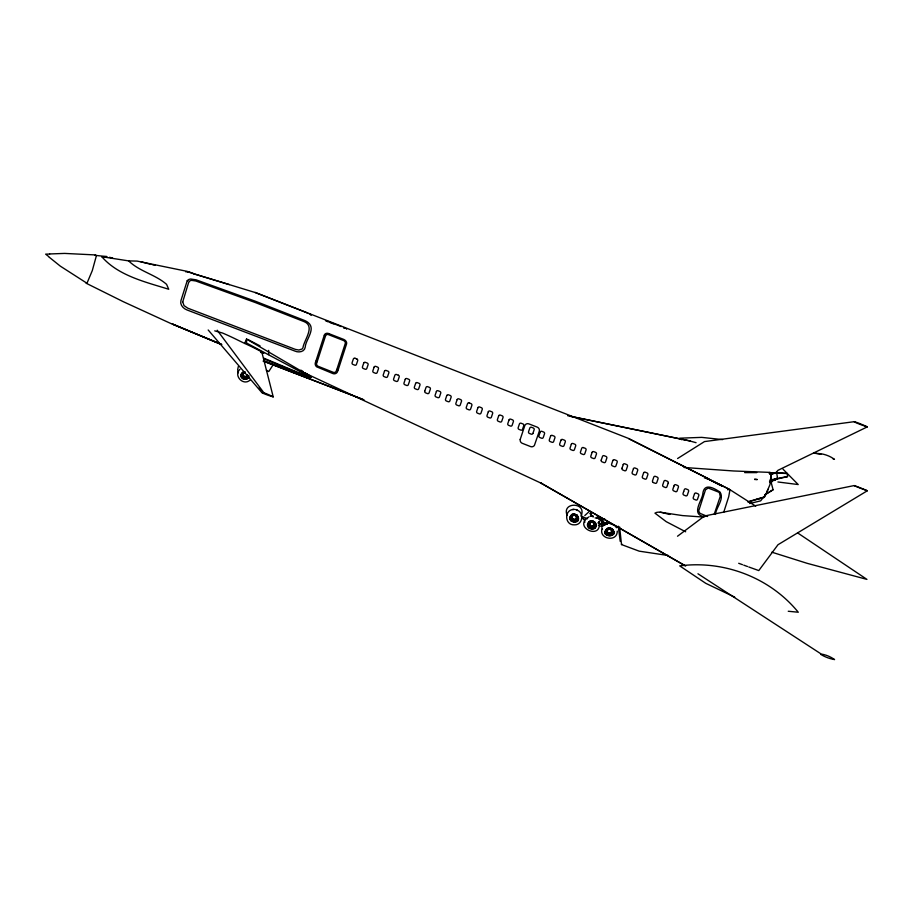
<?xml version="1.0" encoding="UTF-8"?>
<svg xmlns="http://www.w3.org/2000/svg" width="913" height="913" viewBox="0 0 913 913"><rect width="100%" height="100%" fill="white"/><g stroke="black" fill="none" stroke-linecap="round" stroke-linejoin="round"><path stroke-width="1.37" d="M744.688 472.614L756.763 472.614M247.514 374.878L248.074 376.088L246.259 377.697L245.015 377.879L245.026 377.137L243.235 376.441L242.675 373.919L244.946 371.876M574.151 514.943L574.151 514.213C561.655 519.725 584.788 524.256 575.498 514.453L575.179 515.137C566.585 514.544 576.799 524.621 576.662 516.461L575.179 515.137M591.807 520.661L591.807 521.471L592.834 521.654M591.807 521.848L591.807 521.118L594.317 522.099L595.356 524.347L594.317 523.366C586.272 516.815 589.787 533.044 594.511 524.279M607.019 529.825C605.114 534.242 613.422 534.835 611.972 530.27L609.462 528.022C592.891 537.517 626.181 538.054 609.45 527.976M683.928 467.467L733.516 470.971L769.933 472.386L771.143 475.89L770.264 481.277M770.686 473.185L770.994 478.15L769.944 484.655L765.003 496.41L764.147 497.414L747.895 502.036M595.105 517.899L597.239 518.219L597.285 517.488M771.211 474.463L776.598 472.523L787.234 473.505L787.542 476.62L773.117 479.941M770.195 481.881L770.572 478.914M617.268 531.092C617.428 542.779 597.855 538.978 602.295 528.182M245.015 377.879C241.717 378.119 240.404 373.143 243.703 372.07L243.999 372.698M595.105 525.112L594.306 524.838L594.534 523.914L595.356 523.891L595.105 525.568C591.59 531.811 584.229 521.665 591.807 521.118M612.76 532.017L611.961 531.743L612.189 530.818L613.011 530.795L612.76 532.473C610.169 537.871 602.26 530.715 608.138 528.239L609.462 528.753M242.812 374.786L243.44 373.394L244.981 372.869M247.001 375.62L247.161 374.866M572.063 516.153L572.086 517.762M594.169 523.914L593.507 525.762L590.973 526.185M238.361 366.398L237.665 369.582L238.396 372.789M606.255 529.483L605.97 530.693L606.825 530.75M623.237 464.569L623.294 464.409A1.392 1.29 57.4 0 1 624.891 463.838L626.672 464.569A1.358 1.255 57.4 0 1 627.482 466.315L626.238 469.99A1.392 1.29 57.4 0 1 624.583 470.72L622.792 469.99A1.358 1.255 57.4 0 1 621.936 468.415L621.981 468.243M621.936 468.415L623.271 464.489M668.521 555.561L639.168 551.155L621.513 544.57L621.685 543.931M581.216 515.662C586.968 502.002 561.312 501.557 567.178 515.446M598.871 522.567L599.065 521.894M600.994 523.343C600.161 526.162 601.176 521.483 603.162 523.354M324.286 335.208L315.944 361M415.632 383.392L414.376 387.055A1.37 1.29 44.8 0 0 415.21 388.79L417.036 389.509A1.37 1.29 44.8 0 0 418.713 388.755L419.957 385.081A1.37 1.29 44.8 0 0 419.124 383.346L417.309 382.638A1.37 1.29 44.8 0 0 415.632 383.392M424.762 391.118L426.006 387.443A1.37 1.29 44.8 0 1 427.695 386.69L429.509 387.409A1.37 1.29 44.8 0 1 430.343 389.143L429.099 392.818A1.37 1.29 44.8 0 1 427.41 393.56L425.595 392.852A1.37 1.29 44.8 0 1 424.762 391.118M523.765 425.675L522.51 429.35A1.37 1.29 44.8 0 1 520.832 430.103L519.018 429.384A1.37 1.29 44.8 0 1 518.185 427.649L519.429 423.974A1.37 1.29 44.8 0 1 521.106 423.233L522.932 423.94A1.37 1.29 44.8 0 1 523.765 425.675M532.895 433.401L534.151 429.738A1.37 1.29 44.8 0 0 533.306 428.003L531.492 427.284A1.37 1.29 44.8 0 0 529.814 428.037L528.559 431.712A1.37 1.29 44.8 0 0 529.392 433.447L531.218 434.154A1.37 1.29 44.8 0 0 532.895 433.401M592.092 452.392L590.848 456.066A1.37 1.29 44.8 0 0 591.681 457.801L593.496 458.509A1.37 1.29 44.8 0 0 595.173 457.755L596.429 454.092A1.37 1.29 44.8 0 0 595.596 452.357L593.77 451.65A1.37 1.29 44.8 0 0 592.092 452.392M601.222 460.129L602.477 456.454A1.37 1.29 44.8 0 1 604.155 455.701L605.97 456.42A1.37 1.29 44.8 0 1 606.803 458.143L605.559 461.818A1.37 1.29 44.8 0 1 603.881 462.571L602.055 461.852A1.37 1.29 44.8 0 1 601.222 460.129M694.519 493.83L693.252 497.517A1.358 1.255 57.4 0 0 694.063 499.263L695.843 499.993A1.392 1.29 57.4 0 0 697.498 499.251L698.776 495.565A1.358 1.267 60.3 0 0 697.977 493.819L696.185 493.088A1.381 1.29 60.3 0 0 694.519 493.83M723.747 512.216L728.711 496.706L729.898 490.224L729.407 489.345L629.034 438.868M714.308 513.985L720.277 496.375L719.387 492.655A1.564 1.187 39.1 0 0 718.634 492.118L708.18 488.021L705.487 489.847L698.662 510.995L699.94 513.323L707.621 516.507M715.404 514.476C716.157 507.343 724.477 499.114 720.106 492.175A2.648 1.598 34.3 0 0 718.771 491.297C711.649 486.709 703.546 483.582 702.725 494.458C701.344 501.499 690.81 515.058 704.722 516.655M317.199 361.628L325.587 335.71M336.897 369.286L345.285 343.414A2.648 1.997 30.7 0 0 343.745 340.606L328.166 334.535A2.648 1.997 30.7 0 0 325.621 335.722M338.187 369.799L346.575 343.927A4.04 3.047 30.7 0 0 343.722 339.408L328.748 333.587M336.84 369.423L336.155 371.249A2.568 2.34 41.7 0 1 333.496 372.39L317.975 366.216A2.568 2.351 41.7 0 1 316.583 363.465L317.176 361.685M338.141 369.936L337.57 371.477A3.972 3.629 41.7 0 1 334.751 373.782L334.284 373.805A3.96 3.663 43.4 0 1 332.777 373.52L316.606 366.809A3.983 3.629 41.7 0 1 315.362 362.644L315.887 361.171M243.76 377.651L244.056 376.955M572.85 520.342L573.17 519.6M590.506 527.246L590.825 526.504M608.161 534.151L608.48 533.409M767.046 491.593L768.05 489.288M583.133 518.379L583.567 517.42L583.133 519.075M591.156 521.083L590.722 522.053L590.483 521.346M597.239 518.219L598.038 516.427M590.825 526.116L590.506 526.801L591.886 527.052L591.852 526.31M592.834 522.042L593.153 521.357M610.489 528.947L610.808 528.262L611.972 528.992L613.011 531.252L612.155 531.183M187.222 280.713L180.911 300.708C179.724 304.896 183.467 308.72 187.154 310.021L294.899 351.071C298.619 352.84 304.68 351.962 305.239 347.077C305.638 339.727 316.115 329.159 308.286 322.677A9.153 5.512 27.5 0 0 304.314 320.372L255.366 301.233L196.055 279.812L190.749 279.024A8.103 4.748 21.8 0 0 188.306 279.755L187.222 280.713L187.987 280.896M273.044 364.96L268.753 371.557L266.391 370.13M598.791 517.534L604.497 523.297L601.61 526.79L604.634 524.986L605.182 523.537L598.186 515.925M604.109 524.507L604.497 523.297M606.985 524.108L608.184 522.362L607.476 521.722L605.627 522.795M606.985 524.324L608.184 522.362M248.039 375.642L247.355 376.613L247.332 375.403M242.972 373.691L243.44 373.052M572.063 516.518L573.307 515.411L575.053 515.434M589.718 523.423L590.962 522.316L592.697 522.339M607.362 530.327L608.617 529.22L610.352 529.243M611.151 532.29L611.642 531.617M239.925 369.297C233.157 375.54 243.303 386.382 250.094 380.059M245.026 377.137L247.332 375.757M584.799 515.537L588.862 511.885M608.446 528.912L606.221 529.928M764.147 497.414L763.496 497.186L760.643 500.86L749.676 503.542M311.162 315.419L309.564 313.707L255.115 292.422M764.443 496.136L765.151 495.314M775.217 473.516L777.956 470.321L867.327 426.873A61.536 28.132 25.5 0 0 857.706 422.787A13.159 6.014 25.5 0 0 854.1 421.703L704.482 441.584L677.583 458.531M769.088 473.288L769.933 472.386M603.778 519.554L604.657 518.789L603.025 519.759L603.995 519.052M571.721 519.623L572.303 519.052M589.376 526.527L589.958 525.956M607.031 533.432L607.613 532.861M242.664 376.966L243.235 376.441M576.057 515.685L576.662 515.194M593.701 522.59L594.317 522.099M611.356 529.494L611.972 528.992M677.526 536.228L704.505 516.005L854.123 485.579A13.159 2.636 23 0 1 857.661 486.823A61.536 12.36 23 0 1 867.35 490.76L777.99 544.73L758.783 570.568A388.481 78.004 23 0 1 748.763 566.973M590.711 513.117L590.038 513.608L593.21 516.963M727.65 489.802L729.407 489.345L755.713 506.144M770.344 482.703L772.649 481.128L770.344 482.623M765.014 494.743L773.083 489.767L771.051 481.961M94.963 255.343L106.935 256.587L101.811 256.713C118.211 275.749 145.783 282.083 168.734 289.261L166.565 284.342C155.267 274.471 139.461 271.458 128.63 260.89L101.811 256.713M594.922 525.922L593.53 526.767L594.968 525.979M576.696 519.235L575.567 519.908L575.247 519.257M765.014 494.606L773.083 489.767M588.862 516.929C571.869 527.349 602.945 541.044 599.008 521.483M243.429 372.184L241.158 374.068C239.252 378.667 246.898 381.474 248.815 377.08C247.172 380.675 241.055 379.546 240.929 375.551L243.383 372.105M608.446 528.536L606.985 528.444M245.825 376.316L246.544 375.905M590.209 522.373L592.697 521.951L594.169 524.279M592.742 525.831L593.507 525.397M608.617 528.844L607.362 529.962L607.385 531.571M607.476 521.722L605.627 523.012L600.994 523.56M592.891 515.628L592.891 516.564M241.945 375.996L242.664 375.677M570.956 518.607L571.721 518.264M588.611 525.511L589.376 525.169M606.266 532.416L607.031 532.074M612.737 529.574L611.356 529.106M185.59 271.754L188.306 271.891A8.103 0.582 17.6 0 0 190.737 272.816L255.355 292.582L305.376 312.132M187.564 272.257L188.786 271.777M576.662 516.461L577.427 516.222M594.317 523.366L595.082 523.126M611.972 530.27L612.737 530.031M748.82 501.499L763.496 497.186M769.853 474.235L776.598 472.523L777.328 476.803L777.123 479.005L769.499 481.687M769.956 473.299L776.598 472.523L769.899 473.744M771.462 473.527L774.167 472.866M770.709 480.797L777.18 478.435L787.542 476.62M756.683 499.331L762.081 497.847M770.424 479.998L777.18 478.435L774.909 480.364L770.618 480.523M244.992 376.829L245.825 376.67M574.243 520.205L575.898 519.908L572.85 519.896L575.852 518.858L576.514 517.386L575.806 515.902M574.117 509.534C564.04 508.975 564.337 525.295 574.243 524.838C582.631 525.443 584.64 512.695 577.027 510.093M246.59 377.24L243.429 377.172M704.414 477.967L705.658 477.967M244.969 372.059L243.497 372.299A3.709 3.458 0 0 0 241.135 375.528L243.554 378.792L247.754 378.13A3.709 3.458 0 0 0 248.861 375.654M610.398 532.736L608.629 532.701M246.567 377.206L242.082 376.35M572.508 509.488L574.151 509.249M128.63 260.89L137.133 261.095L186.88 271.309M49.599 253.962L64.618 253.415L95.625 254.944L96.356 255.857L92.281 270.647L86.963 283.247L60.326 266.151L48.651 256.758M241.694 374.821L242.493 374.798M570.671 517.351L571.515 517.317M588.314 524.256L589.17 524.222M605.97 531.149L606.825 531.126M754.663 479.097L757.288 479.553L754.731 479.53M49.667 254.054L45.65 254.145L48.583 256.473M591.168 513.289L590.323 513.289L591.168 514.019M214.726 330.86L222.544 333.028A267.714 264.142 35.3 0 1 233.911 338.187L244.627 343.425A232.324 227.816 78.5 0 1 263.868 353.114A210.23 206.155 78.5 0 1 260.593 352.395M776.541 473.105L787.234 473.505M703.775 517.089L682.525 515.583L660.156 512.227M576.856 517.374L577.701 517.443M689.612 440.911L696.071 442.691M813.677 453.053L821.129 453.784A29.946 27.926 0 0 1 833.421 458.6L834.482 459.33A36.84 34.374 0 0 1 833.192 459.091M813.62 453.042L820.913 454.297M788.25 611.254L798.27 612.235C769.967 577.552 723.952 560.068 679.729 565.889L705.749 583.316L734.714 597.125M706.183 478.492L707.849 478.88M722.571 439.61L701.72 437.373L679.671 438.194L681.703 439.724M777.922 481.984L798.213 484.552L782.966 469.134M609.428 523.343L614.814 525.432L616.48 527.714M591.886 527.029L588.817 525.831L591.898 527.098M567.715 415.723L689.931 440.933M570.111 416.271L690.308 441.002M187.165 271.446L187.975 271.64M109.537 257.295L112.573 257.991M706.08 478.035L718.771 484.016M573.318 519.28L574.231 520.159M608.629 533.089L610.398 533.101L611.642 531.994L611.117 529.323M152.562 264.747L155.119 265.352M140.83 261.757L151.273 264.45M669.937 514.441C665.246 513.893 659.494 510.435 654.929 513.129L666.216 521.665L685.663 531.788M327.231 321.479L328.155 321.775M229.368 284.582L194.07 273.946M771.827 552.182L807.183 563.332L866.939 579.39L797.585 532.884M194.024 273.774L188.808 271.789M241.934 373.668L242.675 373.919M570.922 516.119L571.709 516.393M588.577 523.023L589.364 523.286M273.227 396.881A64.526 52.589 9.9 0 0 263.868 392.773L261.734 392.476L263.503 393.492A69.399 56.56 9.9 0 0 273.227 396.881L262.145 353.354M263.104 361.103L364.013 399.826M264.017 361.251L362.278 399.175M308.868 376.966L263.925 358.204M309.564 313.707L628.19 438.297L708.705 478.926M329.992 322.209L341.211 326.603M329.753 322.392L333.473 323.853M355.031 358.284L356.846 358.992M398.365 375.232L396.55 374.524A1.37 1.29 44.8 0 0 394.873 375.266L393.617 378.941A1.37 1.29 44.8 0 0 394.45 380.675L396.276 381.383A1.37 1.29 44.8 0 0 397.954 380.63L399.198 376.966A1.37 1.29 44.8 0 0 398.365 375.232M469.214 402.93L471.028 403.649A1.37 1.29 44.8 0 1 471.861 405.372L470.617 409.047A1.37 1.29 44.8 0 1 468.928 409.8L467.114 409.092A1.37 1.29 44.8 0 1 466.281 407.358L467.524 403.683A1.37 1.29 44.8 0 1 469.214 402.93M583.396 447.587L585.21 448.294A1.37 1.29 44.8 0 1 586.043 450.029L584.799 453.704A1.37 1.29 44.8 0 1 583.11 454.457L581.296 453.738A1.37 1.29 44.8 0 1 580.463 452.003L581.707 448.34A1.37 1.29 44.8 0 1 583.396 447.587M581.079 516.233L587.538 518.755M597.889 522.807L604.349 525.329M598.414 525.272L600.686 526.162M263.937 360.715L310.135 378.872L310.135 377.457M653.331 482.532L655.123 483.262A1.392 1.29 57.4 0 0 656.778 482.532L658.022 478.857A1.358 1.255 57.4 0 0 657.212 477.111L655.431 476.381A1.392 1.29 57.4 0 0 653.776 477.111L652.521 480.786A1.358 1.255 57.4 0 0 653.331 482.532M708.168 479.005L720.323 485.339M220.843 344.292L172.363 324.001L221.825 344.543L170.788 323.487L123.266 301.678L86.084 283.201M263.925 358.82L310.135 377.959L311.139 376.829L246.567 339.088L244.627 343.425M241.934 373.246L242.675 373.565L242.653 372.287M305.593 312.155L308.274 313.547M343.733 327.87L344.532 328.246M611.961 532.108L612.76 532.473M594.306 525.215L595.105 525.568M576.662 518.31L577.45 518.664M588.6 522.578L589.364 522.921M303.048 372.23L541.82 483.502L540.382 482.749L685.674 565.992M728.711 489.026L719.239 484.255M247.788 339.465L260.057 345.89M305.456 373.052L311.139 376.692L311.15 377.526L246.567 343.037L246.567 338.814M244.193 376.647L242.812 374.444M541.021 483.114L685.001 565.683M606.403 532.781L607.875 533.66M588.817 527.828C602.42 533.808 592.948 512.125 587.504 525.032C587.664 531.115 598.289 529.494 595.881 523.606C593.941 518.926 585.712 521.517 587.778 526.527L591.875 528.764L594.762 527.737A3.949 3.675 0 0 0 595.618 523.663L593.382 521.597L590.232 521.563A3.949 3.675 0 0 0 587.721 524.998L588.052 526.424M571.104 520.935C587.515 526.447 571.481 503.542 570.134 519.623L574.22 521.859L577.107 520.832A3.949 3.675 0 0 0 577.963 516.758L575.726 514.692L572.577 514.67A3.949 3.675 0 0 0 570.066 518.105L570.397 519.52M606.472 532.736L607.864 533.591M244.193 376.282L242.995 375.197M611.059 523.526L612.372 524.347M820.753 654.381L821.004 654.541A36.84 34.374 0 0 0 834.573 659.585L833.512 658.844A29.946 27.926 0 0 0 821.221 654.039L697.954 573.775M575.806 509.545L577.221 510.447M300.902 370.142L303.173 371.602M720.699 484.974L721.532 486.127M606.985 528.901L607.59 529.414M589.33 522.008L589.935 522.51M571.675 515.103L572.291 515.605M242.653 372.709L243.223 373.177M603.162 523.571L604.885 525.021M604.497 523.948L596.897 517.431L597.307 516.792L605.182 524.188M607.476 521.951L608.184 522.59M611.39 532.895L611.995 533.5M593.735 525.991L594.34 526.596M576.08 519.086L576.696 519.691M246.784 376.487L247.355 377.046M208.187 329.992L261.734 392.476M259.064 387.968L260.844 390.171M611.117 529.711L611.824 531.183M593.461 522.807L593.975 523.48M217.203 330.221L263.868 392.773M589.684 521.859L590.175 522.521M589.741 524.667L590.243 525.352M575.806 515.514L576.514 517.009M607.385 531.937L607.887 532.656M589.741 525.032L590.232 525.751M572.086 518.128L572.577 518.846M590.973 511.531L591.647 512.558M572.828 514.441L573.147 515.103M610.546 533.443L610.865 534.196M592.891 526.539L593.21 527.292M575.247 519.634L575.555 520.387M245.974 376.989L246.259 377.697M602.306 528.57L602.489 529.243M584.834 522.35L584.058 518.938M241.694 374.398L241.956 375.54L242.47 374.433M621.513 544.57L619.596 526.892M620.235 541.398L618.249 526.162M609.507 533.603L609.542 534.413M591.864 526.698L591.886 527.509M574.209 519.794L574.231 520.604M604.634 524.336L604.634 524.986M601.599 525.899L601.61 526.79M598.255 515.628L598.255 517.043M268.639 350.398L268.639 354.609M343.722 327.573A4.04 0.73 19.9 0 1 345.057 328.166M346.472 329.057A4.04 0.73 19.9 0 1 346.586 329.194M325.53 320.783A4.04 0.73 19.9 0 1 326.34 320.954M327.276 321.205A4.04 0.73 19.9 0 1 328.748 321.718M324.332 335.219A4.04 3.047 30.7 0 1 328.748 333.553M356.846 358.992A1.37 1.29 44.8 0 1 357.679 360.726L356.435 364.401A1.37 1.29 44.8 0 1 354.746 365.154L352.932 364.435A1.37 1.29 44.8 0 1 352.098 362.701L353.342 359.037A1.37 1.29 44.8 0 1 355.031 358.284M575.863 509.5A4.485 4.188 0 0 1 577.278 510.401M747.507 566.517A388.481 78.004 23 0 1 743.741 565.147M742.474 564.679A388.481 78.004 23 0 1 738.697 563.287M854.123 485.579A13.159 2.636 23 0 0 857.729 487.143A61.536 12.36 23 0 0 867.35 490.76M854.1 421.703A13.159 6.014 25.5 0 0 857.638 423.415A61.536 28.132 25.5 0 0 867.327 426.873M245.026 376.784L245.015 377.457L246.27 377.229L245.026 376.784M182.714 301.906L184.038 305.627L187.838 308.195L295.344 349.371L298.882 350.056L302.1 348.983A4.097 3.458 34.8 0 0 302.979 347.591C304.097 339.933 315.636 326.226 304.006 321.593L255.115 302.477L195.781 280.987L191.673 280.371A6.06 3.549 21.8 0 0 189.858 280.907L188.58 282.619L182.714 301.906M520.216 439.404L520.17 439.826A3.355 3.287 74.5 0 0 522.282 443.307L530.567 446.571A3.344 3.287 74.5 0 0 534.402 445.43L539.241 431.381A3.355 3.173 44.8 0 0 537.186 427.124L528.878 423.883A3.355 3.173 44.8 0 0 524.758 425.72L520.216 439.404M577.701 516.986L577.45 518.219L576.662 517.933L577.701 516.986M571.709 516.016L571.515 516.952L570.671 516.884L570.945 515.674L571.709 516.016M578.511 518.264C578.386 523.389 569.963 523.126 569.849 518.128C569.986 513.003 578.408 513.22 578.511 518.264M613.81 532.074C613.696 537.198 605.273 536.935 605.159 531.937C605.285 526.812 613.719 527.029 613.81 532.074M668.225 482.977L666.958 486.709A1.392 1.29 57.4 0 1 665.303 487.451L663.523 486.72A1.358 1.255 57.4 0 1 662.712 484.963L663.956 481.299A1.392 1.29 57.4 0 1 664.208 480.854L664.333 480.74A1.381 1.29 60.3 0 1 665.623 480.558L667.403 481.288A1.358 1.267 60.3 0 1 668.248 482.874L668.225 482.977M363.728 363.089L362.472 366.764A1.37 1.29 44.8 0 0 363.317 368.498L365.132 369.206A1.37 1.29 44.8 0 0 366.809 368.453L368.065 364.789A1.37 1.29 44.8 0 0 367.231 363.054L365.405 362.347A1.37 1.29 44.8 0 0 363.728 363.089M374.113 367.152L372.858 370.826A1.37 1.29 44.8 0 0 373.691 372.561L375.517 373.269A1.37 1.29 44.8 0 0 377.183 372.515L378.439 368.841A1.37 1.29 44.8 0 0 377.605 367.106L375.791 366.398A1.37 1.29 44.8 0 0 374.113 367.152M384.487 371.214L383.243 374.878A1.37 1.29 44.8 0 0 384.076 376.613L385.891 377.32A1.37 1.29 44.8 0 0 387.569 376.578L388.824 372.903A1.37 1.29 44.8 0 0 387.991 371.169L386.165 370.461A1.37 1.29 44.8 0 0 384.487 371.214M405.246 379.329L404.003 383.004A1.37 1.29 44.8 0 0 404.836 384.738L406.65 385.446A1.37 1.29 44.8 0 0 408.328 384.693L409.583 381.018A1.37 1.29 44.8 0 0 408.75 379.283L406.924 378.575A1.37 1.29 44.8 0 0 405.246 379.329M436.391 391.506L435.136 395.181A1.37 1.29 44.8 0 0 435.969 396.915L437.795 397.623A1.37 1.29 44.8 0 0 439.473 396.87L440.728 393.195A1.37 1.29 44.8 0 0 439.883 391.46L438.069 390.753A1.37 1.29 44.8 0 0 436.391 391.506M446.765 395.569L445.521 399.232A1.37 1.29 44.8 0 0 446.354 400.978L448.169 401.686A1.37 1.29 44.8 0 0 449.847 400.933L451.102 397.258A1.37 1.29 44.8 0 0 450.269 395.523L448.454 394.815A1.37 1.29 44.8 0 0 446.777 395.569M457.151 399.62L455.895 403.295A1.37 1.29 44.8 0 0 456.728 405.03L458.554 405.737A1.37 1.29 44.8 0 0 460.232 404.995L461.487 401.321A1.37 1.29 44.8 0 0 460.654 399.586L458.828 398.878A1.37 1.29 44.8 0 0 457.151 399.62M477.91 407.746L476.654 411.409A1.37 1.29 44.8 0 0 477.499 413.155L479.314 413.863A1.37 1.29 44.8 0 0 480.991 413.11L482.247 409.435A1.37 1.29 44.8 0 0 481.413 407.7L479.587 406.993A1.37 1.29 44.8 0 0 477.91 407.746M488.295 411.797L487.04 415.472A1.37 1.29 44.8 0 0 487.873 417.207L489.699 417.914A1.37 1.29 44.8 0 0 491.377 417.173L492.621 413.498A1.37 1.29 44.8 0 0 491.787 411.763L489.973 411.055A1.37 1.29 44.8 0 0 488.295 411.809M498.669 415.86L497.425 419.535A1.37 1.29 44.8 0 0 498.258 421.27L500.073 421.977A1.37 1.29 44.8 0 0 501.751 421.224L503.006 417.561A1.37 1.29 44.8 0 0 502.173 415.814L500.347 415.107A1.37 1.29 44.8 0 0 498.669 415.86M509.055 419.923L507.799 423.598A1.37 1.29 44.8 0 0 508.632 425.332L510.458 426.04A1.37 1.29 44.8 0 0 512.136 425.287L513.38 421.612A1.37 1.29 44.8 0 0 512.547 419.877L510.732 419.17A1.37 1.29 44.8 0 0 509.055 419.923M540.188 432.1L538.944 435.775A1.37 1.29 44.8 0 0 539.777 437.51L541.592 438.217A1.37 1.29 44.8 0 0 543.269 437.464L544.525 433.789A1.37 1.29 44.8 0 0 543.692 432.054L541.866 431.347A1.37 1.29 44.8 0 0 540.199 432.1M550.573 436.152L549.318 439.826A1.37 1.29 44.8 0 0 550.151 441.561L551.977 442.269A1.37 1.29 44.8 0 0 553.655 441.527L554.91 437.852A1.37 1.29 44.8 0 0 554.077 436.117L552.251 435.41A1.37 1.29 44.8 0 0 550.573 436.163M560.947 440.214L559.703 443.889A1.37 1.29 44.8 0 0 560.536 445.624L562.351 446.331A1.37 1.29 44.8 0 0 564.029 445.578L565.284 441.915A1.37 1.29 44.8 0 0 564.451 440.18L562.636 439.473A1.37 1.29 44.8 0 0 560.959 440.214M571.333 444.277L570.077 447.952A1.37 1.29 44.8 0 0 570.922 449.687L572.736 450.394A1.37 1.29 44.8 0 0 574.414 449.641L575.669 445.966A1.37 1.29 44.8 0 0 574.836 444.232L573.01 443.524A1.37 1.29 44.8 0 0 571.333 444.277M612.851 460.517L611.607 464.181A1.37 1.29 44.8 0 0 612.44 465.915L614.255 466.623A1.37 1.29 44.8 0 0 615.933 465.881L617.188 462.206A1.37 1.29 44.8 0 0 616.355 460.472L614.529 459.764A1.37 1.29 44.8 0 0 612.851 460.517M633.417 468.757L632.161 472.42A1.358 1.255 57.4 0 0 632.971 474.178L634.763 474.908A1.392 1.29 57.4 0 0 636.407 474.167L637.662 470.503A1.358 1.255 57.4 0 0 636.852 468.746L635.071 468.015A1.392 1.29 57.4 0 0 633.417 468.757M643.597 472.934L642.341 476.609A1.358 1.255 57.4 0 0 643.151 478.355L644.943 479.085A1.392 1.29 57.4 0 0 646.598 478.355L647.842 474.68A1.358 1.255 57.4 0 0 647.032 472.934L645.251 472.204A1.392 1.29 57.4 0 0 643.597 472.934M673.92 486.115L672.892 489.151A1.358 1.255 57.4 0 0 673.703 490.897L675.483 491.628A1.392 1.29 57.4 0 0 677.138 490.897L678.393 487.222A1.358 1.267 60.3 0 0 677.594 485.465L675.803 484.735A1.381 1.29 60.3 0 0 674.148 485.476L673.92 486.115M683.689 491.514L683.072 493.328A1.358 1.255 57.4 0 0 683.883 495.086L685.663 495.805A1.392 1.29 57.4 0 0 687.318 495.074L688.585 491.388A1.358 1.267 60.3 0 0 687.786 489.642L685.994 488.911A1.381 1.29 60.3 0 0 684.328 489.653L683.689 491.514M244.056 376.59L243.76 377.229L242.664 376.544L244.056 376.59M608.48 533.021L608.161 533.706L611.208 533.717L609.542 533.934L608.48 533.021M576.662 514.738L576.057 515.297L576.662 516.096L577.427 515.777L576.662 514.738M594.317 521.643L593.701 522.202L594.317 523.001L595.082 522.67L594.317 521.643M572.303 518.687L571.721 519.177L570.967 518.116L572.303 518.687M589.958 525.58L589.376 526.082L588.623 525.021L589.958 525.58M607.613 532.484L607.031 532.987L606.278 531.925L607.613 532.484M607.807 523.297L606.426 524.142L607.796 523.252M593.77 525.637L593.222 526.812L594.34 526.139L593.77 525.637M611.425 532.541L610.877 533.717L611.995 533.044L611.425 532.541M612.418 534.641C609.998 536.787 605.524 535.258 605.376 531.902A3.949 3.675 0 0 1 607.887 528.467L611.037 528.501L613.274 530.567A3.949 3.675 0 0 1 612.418 534.641M590.802 521.643L589.33 521.54L590.483 520.878L590.802 521.643M591.795 516.073L590.14 516.359L591.807 516.153"/></g></svg>
